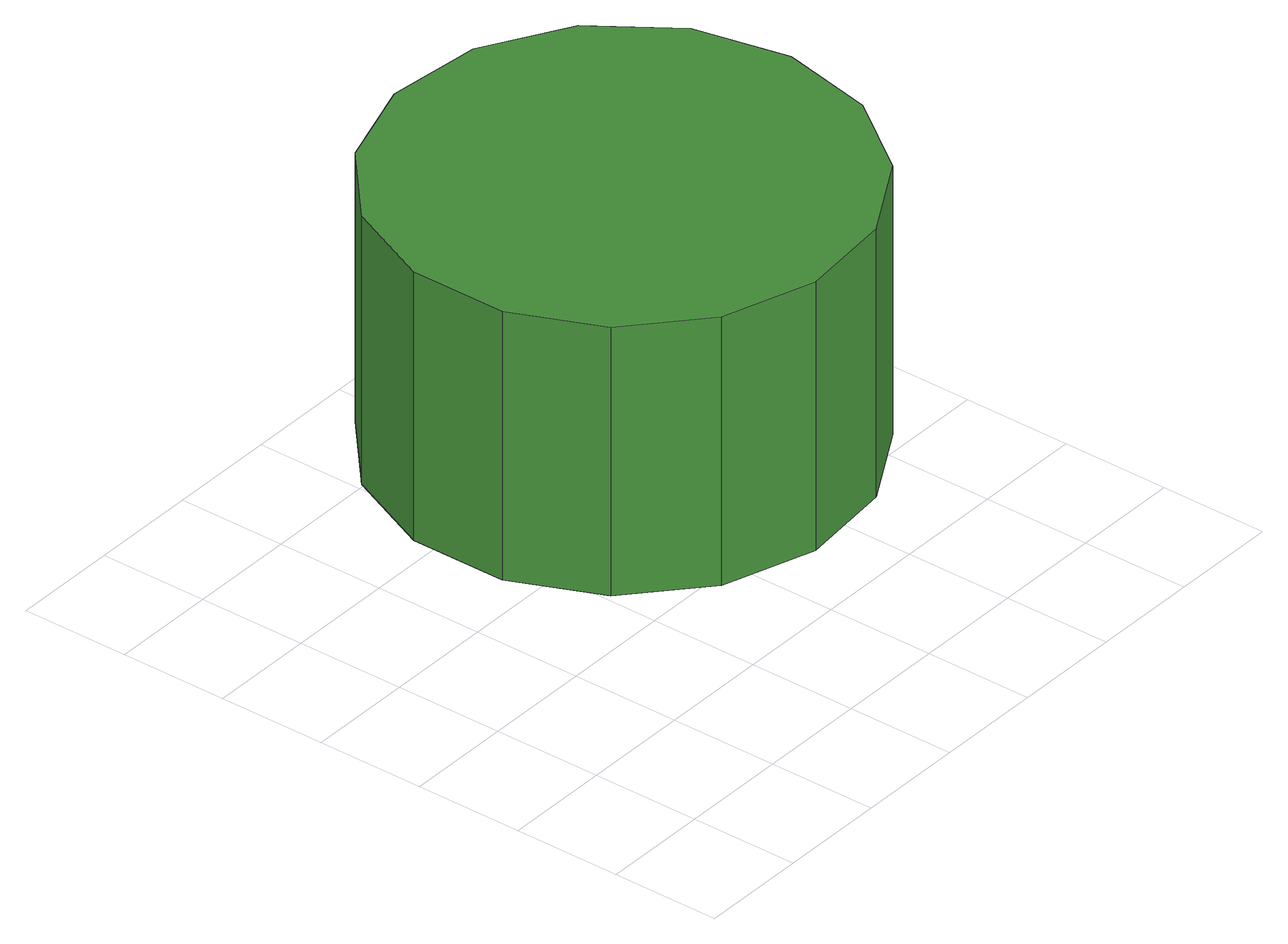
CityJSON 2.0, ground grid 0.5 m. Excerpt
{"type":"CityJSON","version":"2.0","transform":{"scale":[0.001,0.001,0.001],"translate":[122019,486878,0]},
"CityObjects":{
"tree1":{"type":"SolitaryVegetationObject","attributes":{"function":"something"},"geometry":[{"type":"MultiSurface","lod":"1","boundaries":[[[0,1,2,3,4,5,6,7,8,9,10,11,12,13,14]],[[15,16,17,18,19,20,21,22,23,24,25,26,27,28,29]],[[0,29,28,1]],[[1,28,27,2]],[[2,27,26,3]],[[3,26,25,4]],[[4,25,24,5]],[[5,24,23,6]],[[6,23,22,7]],[[7,22,21,8]],[[8,21,20,9]],[[9,20,19,10]],[[10,19,18,11]],[[11,18,17,12]],[[12,17,16,13]],[[13,16,15,14]],[[14,15,29,0]]]}]}
},
"vertices":[
[2981,1879,2210],[2888,2317,2210],[2625,2679,2210],[2237,2903,2210],[1792,2950,2210],[1367,2811,2210],[1034,2512,2210],[852,2103,2210],[852,1655,2210],[1034,1246,2210],[1367,947,2210],[1792,809,2210],[2237,855,2210],[2625,1079,2210],[2888,1441,2210],[2888,1441,920],[2625,1079,920],[2237,855,920],[1792,809,920],[1367,947,920],[1034,1246,920],[852,1655,920],[852,2103,920],[1034,2512,920],[1367,2811,920],[1792,2950,920],[2237,2903,920],[2625,2679,920],[2888,2317,920],[2981,1879,920]
]}
